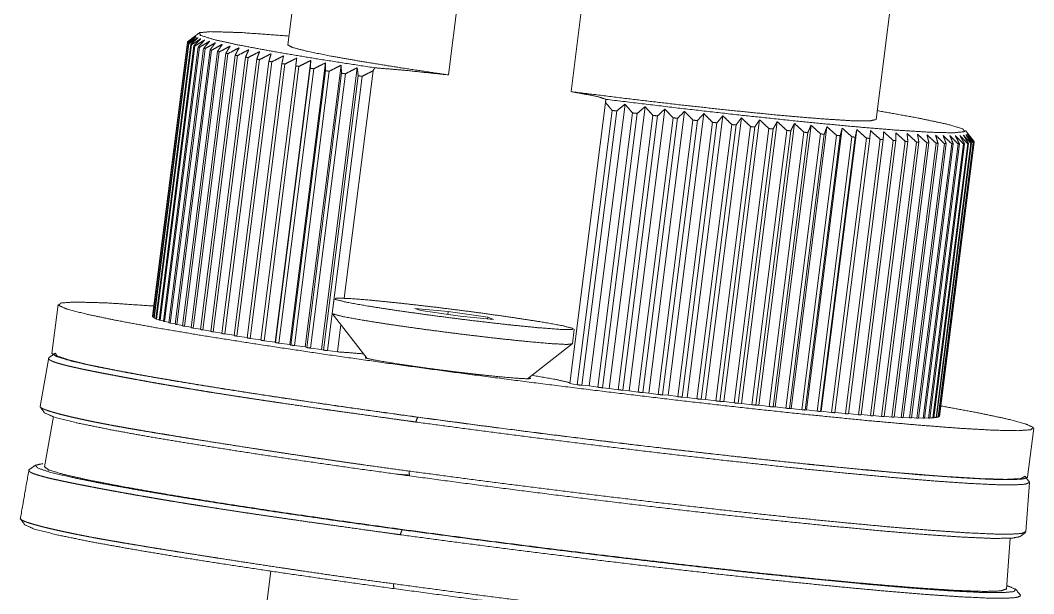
# Paper-space layout 'A3_1' of a CAD drawing. Header units: millimetres. Extents: x 0 to 420, y 0 to 297.
# Drawn here: x 305.02 to 325.53, y 68.9 to 80.5 of the extents above; entities that cross this region are included whole.
import ezdxf

# ---------------------------------------------------------------- set-up
doc = ezdxf.new("R2010")
doc.units = ezdxf.units.MM
doc.layers.add('170', color=7, linetype='Continuous', true_color=0xffffff)

psp = doc.layouts.new('A3_1')

# ---------------------------------------------------------------- linework, layer by layer
at = {"layer": '170', "color": 155, "linetype": 'Continuous', "lineweight": 13}
for p, q in [((311.17, 85.774), (310.438, 80.005)), ((313.689, 79.398), (314.444, 85.346)), ((316.924, 85.008), (316.169, 79.06)), ((322.343, 78.495), (323.075, 84.263)), ((308.634, 80.245), (308.546, 80.176)), ((307.7, 74.513), (308.405, 80.064)), ((308.407, 80.052), (307.703, 74.5)), ((307.706, 74.497), (308.41, 80.048)), ((308.429, 80.034), (307.725, 74.482)), ((307.733, 74.478), (308.438, 80.03)), ((308.473, 80.013), (307.769, 74.462)), ((307.782, 74.456), (308.487, 80.008)), ((308.539, 79.99), (307.835, 74.438)), ((307.853, 74.432), (308.557, 79.984)), ((308.546, 80.176), (308.407, 80.068)), ((308.626, 79.964), (307.922, 74.412)), ((307.945, 74.406), (308.649, 79.958)), ((308.734, 79.935), (308.03, 74.384)), ((308.058, 74.377), (308.762, 79.929)), ((308.864, 79.905), (308.159, 74.353)), ((308.192, 74.345), (308.896, 79.897)), ((309.014, 79.871), (308.309, 74.319)), ((308.346, 74.312), (309.051, 79.863)), ((309.184, 79.836), (308.479, 74.284)), ((308.521, 74.276), (309.225, 79.827)), ((309.373, 79.798), (308.669, 74.246)), ((308.715, 74.237), (309.419, 79.789)), ((309.582, 79.758), (308.878, 74.207)), ((308.928, 74.197), (309.632, 79.749)), ((309.809, 79.717), (309.105, 74.165)), ((309.16, 74.155), (309.864, 79.707)), ((310.055, 79.673), (309.35, 74.122)), ((309.409, 74.111), (310.113, 79.663)), ((310.317, 79.628), (309.613, 74.076)), ((309.676, 74.066), (310.38, 79.618)), ((310.597, 79.581), (309.892, 74.03)), ((310.179, 73.99), (310.903, 79.691)), ((310.478, 73.942), (311.202, 79.643)), ((310.791, 73.893), (311.515, 79.593)), ((309.958, 74.019), (310.663, 79.571)), ((310.892, 79.533), (310.187, 73.981)), ((310.257, 73.97), (310.961, 79.522)), ((311.202, 79.484), (310.497, 73.932)), ((310.57, 73.92), (311.275, 79.472)), ((311.526, 79.433), (310.822, 73.881)), ((310.898, 73.869), (311.602, 79.421)), ((311.118, 73.842), (311.841, 79.543)), ((311.863, 79.381), (311.159, 73.829)), ((311.238, 73.818), (311.943, 79.369)), ((312.162, 79.483), (311.578, 74.879)), ((316.143, 73.152), (316.865, 78.842)), ((316.537, 73.104), (317.261, 78.805)), ((316.943, 73.055), (317.666, 78.755)), ((316.999, 78.68), (316.295, 73.128)), ((316.39, 73.117), (317.094, 78.669)), ((317.413, 78.629), (316.709, 73.078)), ((316.804, 73.066), (317.508, 78.618)), ((317.825, 78.58), (317.121, 73.028)), ((317.214, 73.017), (317.919, 78.568)), ((317.344, 73.007), (318.067, 78.707)), ((317.741, 72.96), (318.464, 78.661)), ((318.132, 72.915), (318.856, 78.615)), ((318.517, 72.871), (319.24, 78.572)), ((318.233, 78.531), (317.528, 72.979)), ((317.621, 72.968), (318.325, 78.52)), ((318.635, 78.484), (317.931, 72.932)), ((318.022, 72.922), (318.726, 78.474)), ((319.031, 78.439), (318.327, 72.887)), ((318.417, 72.877), (319.121, 78.429)), ((319.42, 78.395), (318.716, 72.843)), ((318.804, 72.833), (319.508, 78.385)), ((318.893, 72.829), (319.617, 78.53)), ((319.801, 78.353), (319.096, 72.801)), ((319.182, 72.792), (319.887, 78.344)), ((319.261, 72.789), (319.985, 78.49)), ((319.619, 72.751), (320.342, 78.452)), ((319.966, 72.715), (320.69, 78.416)), ((320.302, 72.681), (321.025, 78.382)), ((320.624, 72.65), (321.347, 78.35)), ((320.172, 78.313), (319.468, 72.761)), ((319.551, 72.752), (320.256, 78.304)), ((320.533, 78.275), (319.828, 72.723)), ((319.909, 72.715), (320.614, 78.266)), ((320.882, 78.239), (320.178, 72.687)), ((320.256, 72.679), (320.96, 78.231)), ((321.219, 78.205), (320.515, 72.653)), ((320.59, 72.646), (321.294, 78.198)), ((321.543, 78.174), (320.838, 72.622)), ((320.91, 72.615), (321.615, 78.167)), ((320.933, 72.62), (321.656, 78.321)), ((321.852, 78.145), (321.148, 72.593)), ((321.216, 72.587), (321.921, 78.139)), ((321.228, 72.593), (321.951, 78.294)), ((324.323, 78.053), (324.15, 78.276)), ((322.146, 78.118), (321.442, 72.567)), ((321.507, 72.561), (322.212, 78.113)), ((322.425, 78.095), (321.721, 72.543)), ((321.782, 72.538), (322.486, 78.089)), ((322.687, 78.073), (321.983, 72.521)), ((322.04, 72.517), (322.744, 78.069)), ((322.932, 78.055), (322.227, 72.503)), ((322.281, 72.499), (322.985, 78.051)), ((323.158, 78.039), (322.454, 72.487)), ((322.503, 72.484), (323.207, 78.035)), ((323.366, 78.026), (322.662, 72.474)), ((322.707, 72.471), (323.411, 78.023)), ((323.555, 78.015), (322.851, 72.464)), ((322.891, 72.462), (323.595, 78.013)), ((323.724, 78.008), (323.02, 72.456)), ((323.056, 72.455), (323.76, 78.007)), ((323.873, 78.003), (323.169, 72.451)), ((323.2, 72.451), (323.904, 78.003)), ((324.001, 78.002), (323.297, 72.45)), ((323.323, 72.45), (324.028, 78.002)), ((324.109, 78.003), (323.404, 72.451)), ((323.426, 72.452), (324.13, 78.003)), ((324.195, 78.007), (323.491, 72.455)), ((323.507, 72.456), (324.212, 78.008)), ((324.26, 78.014), (323.555, 72.462)), ((323.567, 72.464), (324.271, 78.016)), ((324.303, 78.023), (323.598, 72.472)), ((323.605, 72.474), (324.31, 78.026)), ((324.324, 78.036), (323.62, 72.484)), ((323.622, 72.488), (324.326, 78.039)), ((324.324, 78.051), (324.323, 78.044)), ((311.374, 74.87), (311.336, 74.572)), ((305.79, 74.752), (305.664, 73.761)), ((313.127, 74.628), (313.008, 74.674)), ((313.008, 74.674), (313.685, 74.608)), ((307.704, 74.512), (307.7, 74.513)), ((307.726, 74.493), (307.706, 74.497)), ((307.77, 74.472), (307.733, 74.478)), ((307.836, 74.448), (307.782, 74.456)), ((311.337, 74.569), (312.043, 73.66)), ((313.923, 74.515), (313.127, 74.628)), ((313.678, 74.55), (313.685, 74.608)), ((313.685, 74.608), (314.482, 74.495)), ((314.601, 74.449), (313.923, 74.515)), ((314.477, 74.461), (314.482, 74.495)), ((314.482, 74.495), (314.601, 74.449)), ((307.923, 74.422), (307.853, 74.432)), ((308.031, 74.393), (307.945, 74.406)), ((308.16, 74.362), (308.058, 74.377)), ((308.192, 74.345), (308.31, 74.328)), ((308.346, 74.312), (308.48, 74.292)), ((308.521, 74.276), (308.67, 74.255)), ((311.51, 74.346), (311.44, 73.793)), ((316.197, 73.956), (316.235, 74.253)), ((308.715, 74.237), (308.879, 74.215)), ((308.928, 74.197), (309.106, 74.173)), ((309.16, 74.155), (309.351, 74.129)), ((309.409, 74.111), (309.614, 74.084)), ((309.676, 74.066), (309.893, 74.037)), ((309.958, 74.019), (310.179, 73.99)), ((310.187, 73.981), (310.179, 73.99)), ((310.478, 73.942), (310.257, 73.97)), ((310.497, 73.932), (310.478, 73.942)), ((310.791, 73.893), (310.57, 73.92)), ((310.822, 73.881), (310.791, 73.893)), ((311.118, 73.842), (310.898, 73.869)), ((311.159, 73.829), (311.118, 73.842)), ((315.285, 73.248), (316.195, 73.953)), ((305.599, 73.68), (305.425, 72.688)), ((311.44, 73.793), (311.238, 73.818)), ((316.295, 73.128), (316.143, 73.152)), ((316.537, 73.104), (316.39, 73.117)), ((316.709, 73.078), (316.537, 73.104)), ((316.943, 73.055), (316.804, 73.066)), ((317.121, 73.028), (316.943, 73.055)), ((317.344, 73.007), (317.214, 73.017)), ((317.528, 72.979), (317.344, 73.007)), ((317.741, 72.96), (317.621, 72.968)), ((317.741, 72.96), (317.931, 72.932)), ((318.132, 72.915), (318.022, 72.922)), ((318.132, 72.915), (318.327, 72.887)), ((318.417, 72.877), (318.517, 72.871)), ((318.517, 72.871), (318.716, 72.843)), ((318.804, 72.833), (318.893, 72.829)), ((318.893, 72.829), (319.096, 72.801)), ((305.425, 72.688), (305.423, 72.678)), ((319.182, 72.792), (319.261, 72.789)), ((319.261, 72.789), (319.468, 72.761)), ((319.551, 72.752), (319.619, 72.751)), ((319.619, 72.751), (319.828, 72.723)), ((319.909, 72.715), (319.966, 72.715)), ((319.966, 72.715), (320.178, 72.687)), ((320.256, 72.679), (320.302, 72.681)), ((320.302, 72.681), (320.515, 72.653)), ((320.59, 72.646), (320.624, 72.65)), ((320.624, 72.65), (320.838, 72.622)), ((320.91, 72.615), (320.933, 72.62)), ((320.933, 72.62), (321.148, 72.593)), ((305.693, 72.484), (305.514, 71.465)), ((321.216, 72.587), (321.228, 72.593)), ((321.442, 72.567), (321.228, 72.593)), ((321.721, 72.543), (321.508, 72.569)), ((321.983, 72.521), (321.783, 72.546)), ((322.227, 72.503), (322.041, 72.525)), ((322.454, 72.487), (322.282, 72.507)), ((322.662, 72.474), (322.504, 72.492)), ((322.851, 72.464), (322.708, 72.48)), ((323.02, 72.456), (322.892, 72.47)), ((323.169, 72.451), (323.057, 72.464)), ((323.297, 72.45), (323.201, 72.46)), ((323.404, 72.451), (323.325, 72.459)), ((323.491, 72.455), (323.427, 72.461)), ((323.555, 72.462), (323.509, 72.466)), ((323.598, 72.472), (323.568, 72.474)), ((323.62, 72.484), (323.607, 72.485)), ((325.406, 71.256), (325.532, 72.248)), ((325.37, 70.153), (325.448, 71.151)), ((325.255, 70.054), (325.362, 70.141)), ((324.978, 68.994), (325.058, 70.02)), ((310.095, 69.356), (309.946, 68.181))]:
    psp.add_line(p, q, dxfattribs=at)
for points, knots in [([(308.405, 80.064), (308.488, 80.127), (308.572, 80.188)], [0, 0, 0.50051, 1, 1]), ([(308.572, 80.188), (308.489, 80.121), (308.407, 80.052)], [0, 0, 0.499507, 1, 1]), ([(308.877, 80.274), (308.649, 80.252), (308.67, 80.199), (308.937, 80.115), (309.444, 80.003), (310.172, 79.867), (311.1, 79.712), (312.197, 79.542)], [0, 0, 0.058935, 0.073715, 0.146058, 0.279775, 0.470962, 0.713612, 1, 1]), ([(310.461, 80.185), (309.497, 80.255), (308.877, 80.274)], [0, 0, 0.608973, 1, 1]), ([(308.407, 80.068), (308.406, 80.066), (308.405, 80.064)], [0, 0, 0.514489, 1, 1]), ([(308.407, 80.052), (308.409, 80.05), (308.41, 80.048)], [0, 0, 0.479085, 1, 1]), ([(308.41, 80.048), (308.498, 80.11), (308.586, 80.171)], [0, 0, 0.500442, 1, 1]), ([(308.586, 80.171), (308.508, 80.103), (308.429, 80.034)], [0, 0, 0.499464, 1, 1]), ([(308.429, 80.034), (308.433, 80.032), (308.438, 80.03)], [0, 0, 0.484674, 1, 1]), ([(308.438, 80.03), (308.529, 80.091), (308.621, 80.152)], [0, 0, 0.500364, 1, 1]), ([(308.621, 80.152), (308.547, 80.083), (308.473, 80.013)], [0, 0, 0.499407, 1, 1]), ([(308.473, 80.013), (308.48, 80.011), (308.487, 80.008)], [0, 0, 0.490654, 1, 1]), ([(308.487, 80.008), (308.582, 80.069), (308.678, 80.13)], [0, 0, 0.500331, 1, 1]), ([(308.678, 80.13), (308.608, 80.06), (308.539, 79.99)], [0, 0, 0.499317, 1, 1]), ([(308.539, 79.99), (308.548, 79.987), (308.557, 79.984)], [0, 0, 0.492988, 1, 1]), ([(308.557, 79.984), (308.656, 80.045), (308.755, 80.105)], [0, 0, 0.500297, 1, 1]), ([(308.755, 80.105), (308.691, 80.035), (308.626, 79.964)], [0, 0, 0.499129, 1, 1]), ([(308.649, 79.958), (308.751, 80.018), (308.854, 80.078)], [0, 0, 0.50023, 1, 1]), ([(308.854, 80.078), (308.794, 80.007), (308.735, 79.935)], [0, 0, 0.499091, 1, 1]), ([(308.762, 79.929), (308.867, 79.989), (308.973, 80.049)], [0, 0, 0.500137, 1, 1]), ([(308.973, 80.049), (308.918, 79.977), (308.864, 79.905)], [0, 0, 0.499, 1, 1]), ([(308.896, 79.897), (309.004, 79.957), (309.112, 80.017)], [0, 0, 0.500185, 1, 1]), ([(309.112, 80.017), (309.063, 79.944), (309.014, 79.871)], [0, 0, 0.498897, 1, 1]), ([(309.051, 79.863), (309.161, 79.924), (309.272, 79.983)], [0, 0, 0.500096, 1, 1]), ([(309.272, 79.983), (309.228, 79.91), (309.184, 79.836)], [0, 0, 0.498803, 1, 1]), ([(313.689, 79.398), (312.764, 79.536), (311.962, 79.665), (311.309, 79.78), (310.827, 79.877), (310.534, 79.953), (310.438, 80.005)], [0, 0, 0.282242, 0.527515, 0.727569, 0.875719, 0.96716, 1, 1]), ([(308.626, 79.964), (308.638, 79.961), (308.649, 79.958)], [0, 0, 0.494801, 1, 1]), ([(308.735, 79.935), (308.748, 79.932), (308.762, 79.929)], [0, 0, 0.495331, 1, 1]), ([(308.864, 79.905), (308.88, 79.901), (308.896, 79.897)], [0, 0, 0.496268, 1, 1]), ([(309.014, 79.871), (309.032, 79.867), (309.051, 79.863)], [0, 0, 0.496723, 1, 1]), ([(309.184, 79.836), (309.204, 79.832), (309.225, 79.827)], [0, 0, 0.496832, 1, 1]), ([(309.225, 79.827), (309.338, 79.887), (309.451, 79.947)], [0, 0, 0.500082, 1, 1]), ([(309.451, 79.947), (309.412, 79.873), (309.373, 79.798)], [0, 0, 0.498678, 1, 1]), ([(309.419, 79.789), (309.534, 79.849), (309.649, 79.909)], [0, 0, 0.500031, 1, 1]), ([(309.649, 79.909), (309.615, 79.834), (309.582, 79.758)], [0, 0, 0.498619, 1, 1]), ([(309.632, 79.749), (309.749, 79.809), (309.865, 79.869)], [0, 0, 0.499993, 1, 1]), ([(309.865, 79.869), (309.837, 79.793), (309.809, 79.717)], [0, 0, 0.498545, 1, 1]), ([(309.864, 79.707), (309.982, 79.767), (310.099, 79.827)], [0, 0, 0.499987, 1, 1]), ([(310.099, 79.827), (310.077, 79.75), (310.055, 79.673)], [0, 0, 0.498441, 1, 1]), ([(310.113, 79.663), (310.232, 79.723), (310.351, 79.783)], [0, 0, 0.500022, 1, 1]), ([(310.38, 79.618), (310.499, 79.678), (310.619, 79.738)], [0, 0, 0.499981, 1, 1]), ([(310.663, 79.571), (310.783, 79.631), (310.903, 79.691)], [0, 0, 0.49995, 1, 1]), ([(310.961, 79.522), (311.081, 79.583), (311.202, 79.643)], [0, 0, 0.499981, 1, 1]), ([(311.202, 79.643), (311.202, 79.563), (311.202, 79.484)], [0, 0, 0.49844, 1, 1]), ([(311.275, 79.472), (311.395, 79.533), (311.515, 79.593)], [0, 0, 0.500014, 1, 1]), ([(311.515, 79.593), (311.52, 79.513), (311.526, 79.433)], [0, 0, 0.498504, 1, 1]), ([(311.602, 79.421), (311.721, 79.482), (311.841, 79.543)], [0, 0, 0.499984, 1, 1]), ([(311.841, 79.543), (311.852, 79.462), (311.863, 79.381)], [0, 0, 0.498571, 1, 1]), ([(311.943, 79.369), (312.053, 79.426), (312.163, 79.483)], [0, 0, 0.500057, 1, 1]), ([(312.162, 79.483), (312.18, 79.512), (312.197, 79.542)], [0, 0, 0.499001, 1, 1]), ([(312.197, 79.542), (312.819, 79.491), (313.689, 79.398)], [0, 0, 0.415874, 1, 1]), ([(316.169, 79.06), (316.705, 78.962), (316.875, 78.904)], [0, 0, 0.751907, 1, 1]), ([(319.406, 78.68), (318.386, 78.791), (317.294, 78.92), (316.169, 79.06)], [0, 0, 0.315005, 0.652358, 1, 1]), ([(316.864, 78.842), (316.932, 78.761), (316.999, 78.68)], [0, 0, 0.499714, 1, 1]), ([(316.875, 78.904), (316.87, 78.873), (316.865, 78.842)], [0, 0, 0.49999, 1, 1]), ([(316.875, 78.904), (318.248, 78.738), (319.562, 78.588), (320.774, 78.46), (321.845, 78.356), (322.742, 78.281), (323.436, 78.238), (323.904, 78.226)], [0, 0, 0.195791, 0.382947, 0.555492, 0.707907, 0.835331, 0.933722, 1, 1]), ([(317.094, 78.669), (317.177, 78.737), (317.261, 78.805)], [0, 0, 0.500554, 1, 1]), ([(317.261, 78.805), (317.337, 78.717), (317.413, 78.629)], [0, 0, 0.499722, 1, 1]), ([(317.508, 78.618), (317.587, 78.687), (317.666, 78.755)], [0, 0, 0.500659, 1, 1]), ([(317.666, 78.755), (317.746, 78.668), (317.825, 78.58)], [0, 0, 0.499763, 1, 1]), ([(317.919, 78.568), (317.993, 78.638), (318.067, 78.707)], [0, 0, 0.500672, 1, 1]), ([(318.067, 78.707), (318.15, 78.619), (318.233, 78.531)], [0, 0, 0.499825, 1, 1]), ([(318.325, 78.52), (318.395, 78.591), (318.464, 78.661)], [0, 0, 0.500792, 1, 1]), ([(318.464, 78.661), (318.55, 78.573), (318.635, 78.484)], [0, 0, 0.499876, 1, 1]), ([(318.726, 78.474), (318.791, 78.545), (318.856, 78.615)], [0, 0, 0.500891, 1, 1]), ([(318.856, 78.615), (318.944, 78.527), (319.031, 78.439)], [0, 0, 0.499902, 1, 1]), ([(319.121, 78.429), (319.181, 78.5), (319.24, 78.572)], [0, 0, 0.501061, 1, 1]), ([(319.24, 78.572), (319.33, 78.484), (319.42, 78.395)], [0, 0, 0.499917, 1, 1]), ([(322.343, 78.495), (322.21, 78.467), (321.829, 78.472), (321.216, 78.511), (320.397, 78.581), (319.406, 78.68)], [0, 0, 0.045975, 0.175232, 0.383628, 0.662488, 1, 1]), ([(323.904, 78.226), (324.137, 78.25), (324.093, 78.309), (323.774, 78.402), (323.191, 78.526), (322.366, 78.675)], [0, 0, 0.112844, 0.148402, 0.308526, 0.595606, 1, 1]), ([(319.508, 78.385), (319.562, 78.458), (319.617, 78.53)], [0, 0, 0.501177, 1, 1]), ([(319.617, 78.53), (319.709, 78.442), (319.801, 78.353)], [0, 0, 0.499953, 1, 1]), ([(319.887, 78.344), (319.936, 78.417), (319.985, 78.49)], [0, 0, 0.501338, 1, 1]), ([(319.985, 78.49), (320.079, 78.402), (320.172, 78.313)], [0, 0, 0.499993, 1, 1]), ([(320.256, 78.304), (320.299, 78.378), (320.342, 78.452)], [0, 0, 0.501451, 1, 1]), ([(320.342, 78.452), (320.438, 78.364), (320.533, 78.275)], [0, 0, 0.49998, 1, 1]), ([(320.614, 78.266), (320.652, 78.341), (320.69, 78.416)], [0, 0, 0.501499, 1, 1]), ([(320.69, 78.416), (320.786, 78.328), (320.882, 78.239)], [0, 0, 0.499951, 1, 1]), ([(320.96, 78.231), (320.993, 78.307), (321.025, 78.382)], [0, 0, 0.501597, 1, 1]), ([(321.025, 78.382), (321.122, 78.294), (321.219, 78.205)], [0, 0, 0.499964, 1, 1]), ([(321.294, 78.198), (321.321, 78.274), (321.347, 78.35)], [0, 0, 0.501672, 1, 1]), ([(321.347, 78.35), (321.445, 78.262), (321.543, 78.174)], [0, 0, 0.49999, 1, 1]), ([(321.615, 78.167), (321.636, 78.244), (321.656, 78.321)], [0, 0, 0.501786, 1, 1]), ([(321.656, 78.321), (321.754, 78.233), (321.852, 78.145)], [0, 0, 0.499986, 1, 1]), ([(321.951, 78.294), (322.049, 78.206), (322.146, 78.118)], [0, 0, 0.50003, 1, 1]), ([(322.23, 78.27), (322.328, 78.182), (322.425, 78.095)], [0, 0, 0.499964, 1, 1]), ([(322.486, 78.089), (322.49, 78.169), (322.493, 78.248)], [0, 0, 0.501809, 1, 1]), ([(322.493, 78.248), (322.59, 78.161), (322.687, 78.073)], [0, 0, 0.500021, 1, 1]), ([(322.74, 78.228), (322.836, 78.142), (322.932, 78.055)], [0, 0, 0.499952, 1, 1]), ([(322.744, 78.069), (322.742, 78.149), (322.74, 78.228)], [0, 0, 0.501766, 1, 1]), ([(322.969, 78.212), (323.064, 78.126), (323.158, 78.039)], [0, 0, 0.500005, 1, 1]), ([(322.985, 78.051), (322.977, 78.132), (322.969, 78.212)], [0, 0, 0.501692, 1, 1]), ([(323.18, 78.198), (323.273, 78.112), (323.366, 78.026)], [0, 0, 0.499961, 1, 1]), ([(323.207, 78.035), (323.194, 78.117), (323.18, 78.198)], [0, 0, 0.501601, 1, 1]), ([(323.372, 78.187), (323.464, 78.101), (323.555, 78.015)], [0, 0, 0.499892, 1, 1]), ([(323.411, 78.023), (323.392, 78.105), (323.372, 78.187)], [0, 0, 0.5015, 1, 1]), ([(323.546, 78.179), (323.635, 78.093), (323.724, 78.008)], [0, 0, 0.49994, 1, 1]), ([(323.595, 78.013), (323.571, 78.096), (323.546, 78.179)], [0, 0, 0.501375, 1, 1]), ([(323.699, 78.173), (323.786, 78.088), (323.873, 78.003)], [0, 0, 0.499888, 1, 1]), ([(323.76, 78.007), (323.73, 78.09), (323.699, 78.173)], [0, 0, 0.501299, 1, 1]), ([(323.833, 78.17), (323.917, 78.086), (324.001, 78.002)], [0, 0, 0.49987, 1, 1]), ([(323.904, 78.003), (323.869, 78.087), (323.833, 78.17)], [0, 0, 0.501129, 1, 1]), ([(323.946, 78.17), (324.027, 78.087), (324.109, 78.003)], [0, 0, 0.499787, 1, 1]), ([(324.028, 78.002), (323.987, 78.086), (323.946, 78.17)], [0, 0, 0.501025, 1, 1]), ([(324.038, 78.173), (324.117, 78.09), (324.195, 78.007)], [0, 0, 0.499784, 1, 1]), ([(324.13, 78.003), (324.084, 78.089), (324.038, 78.173)], [0, 0, 0.500889, 1, 1]), ([(324.11, 78.179), (324.185, 78.097), (324.26, 78.014)], [0, 0, 0.499701, 1, 1]), ([(324.212, 78.008), (324.161, 78.094), (324.11, 78.179)], [0, 0, 0.500783, 1, 1]), ([(324.16, 78.188), (324.232, 78.106), (324.303, 78.023)], [0, 0, 0.499648, 1, 1]), ([(324.271, 78.016), (324.216, 78.102), (324.16, 78.188)], [0, 0, 0.500699, 1, 1]), ([(324.189, 78.199), (324.257, 78.118), (324.324, 78.036)], [0, 0, 0.499545, 1, 1]), ([(324.31, 78.026), (324.249, 78.113), (324.189, 78.199)], [0, 0, 0.500624, 1, 1]), ([(324.196, 78.213), (324.26, 78.132), (324.324, 78.051)], [0, 0, 0.499488, 1, 1]), ([(324.326, 78.039), (324.261, 78.126), (324.196, 78.213)], [0, 0, 0.500509, 1, 1]), ([(323.555, 78.015), (323.575, 78.014), (323.595, 78.013)], [0, 0, 0.503079, 1, 1]), ([(323.724, 78.008), (323.742, 78.007), (323.76, 78.007)], [0, 0, 0.503758, 1, 1]), ([(323.873, 78.003), (323.889, 78.003), (323.904, 78.003)], [0, 0, 0.504646, 1, 1]), ([(324.001, 78.002), (324.015, 78.002), (324.028, 78.002)], [0, 0, 0.505468, 1, 1]), ([(324.109, 78.003), (324.12, 78.003), (324.13, 78.003)], [0, 0, 0.506656, 1, 1]), ([(324.195, 78.007), (324.203, 78.007), (324.212, 78.008)], [0, 0, 0.509127, 1, 1]), ([(324.26, 78.014), (324.266, 78.015), (324.271, 78.016)], [0, 0, 0.511726, 1, 1]), ([(324.303, 78.023), (324.306, 78.025), (324.31, 78.026)], [0, 0, 0.51757, 1, 1]), ([(324.324, 78.036), (324.325, 78.038), (324.326, 78.039)], [0, 0, 0.514489, 1, 1]), ([(316.211, 74.269), (315.99, 74.324), (315.554, 74.402), (314.947, 74.495), (314.228, 74.596), (313.468, 74.692), (312.74, 74.776), (312.117, 74.839), (311.659, 74.875), (311.411, 74.88), (311.397, 74.854)], [0, 0, 0.046897, 0.137742, 0.26378, 0.412714, 0.569987, 0.720231, 0.84876, 0.943031, 0.993935, 1, 1]), ([(306.107, 74.802), (305.844, 74.782), (305.8, 74.733), (305.976, 74.657), (306.369, 74.555), (306.97, 74.43), (307.764, 74.283), (308.735, 74.119), (309.861, 73.942), (311.116, 73.754), (312.473, 73.561), (313.901, 73.367), (315.368, 73.175), (316.842, 72.991), (318.289, 72.818), (319.678, 72.66), (320.977, 72.521), (322.157, 72.404), (323.192, 72.312), (324.059, 72.245), (324.738, 72.207), (325.215, 72.198)], [0, 0, 0.013238, 0.016519, 0.026162, 0.046523, 0.077295, 0.117828, 0.167228, 0.224401, 0.288074, 0.356828, 0.429132, 0.503371, 0.577889, 0.651024, 0.721146, 0.78669, 0.846194, 0.898336, 0.941954, 0.976088, 1, 1]), ([(307.742, 74.72), (306.759, 74.785), (306.107, 74.802)], [0, 0, 0.601327, 1, 1]), ([(311.397, 74.854), (311.619, 74.799), (312.055, 74.721), (312.662, 74.627), (313.381, 74.527), (314.141, 74.43), (314.869, 74.346), (315.492, 74.283), (315.95, 74.248), (316.198, 74.243), (316.211, 74.269)], [0, 0, 0.046901, 0.137746, 0.263784, 0.412714, 0.569991, 0.720235, 0.84876, 0.943031, 0.993935, 1, 1]), ([(307.706, 74.497), (307.704, 74.499), (307.703, 74.5)], [0, 0, 0.520915, 1, 1]), ([(307.733, 74.478), (307.729, 74.48), (307.725, 74.482)], [0, 0, 0.513659, 1, 1]), ([(307.782, 74.456), (307.775, 74.459), (307.769, 74.462)], [0, 0, 0.510643, 1, 1]), ([(311.36, 74.557), (311.342, 74.565), (311.336, 74.572)], [0, 0, 0.690224, 1, 1]), ([(316.197, 73.956), (316.085, 73.943), (315.767, 73.96), (315.27, 74.003), (314.639, 74.07), (313.93, 74.154), (313.206, 74.248), (312.533, 74.343), (311.969, 74.432), (311.566, 74.505), (311.36, 74.557)], [0, 0, 0.023026, 0.088371, 0.190571, 0.320575, 0.466808, 0.61625, 0.755582, 0.872401, 0.95633, 1, 1]), ([(307.853, 74.432), (307.844, 74.435), (307.835, 74.438)], [0, 0, 0.507012, 1, 1]), ([(307.945, 74.406), (307.933, 74.409), (307.922, 74.412)], [0, 0, 0.506036, 1, 1]), ([(308.058, 74.377), (308.044, 74.38), (308.03, 74.384)], [0, 0, 0.504669, 1, 1]), ([(308.192, 74.345), (308.175, 74.349), (308.159, 74.353)], [0, 0, 0.504336, 1, 1]), ([(308.346, 74.312), (308.328, 74.316), (308.309, 74.319)], [0, 0, 0.50353, 1, 1]), ([(308.521, 74.276), (308.5, 74.28), (308.479, 74.284)], [0, 0, 0.503168, 1, 1]), ([(313.028, 72.373), (312.91, 72.39), (312.675, 72.422), (312.327, 72.471), (311.87, 72.535), (311.533, 72.582), (311.311, 72.613), (311.201, 72.629), (310.768, 72.691), (310.346, 72.752), (310.139, 72.783), (309.936, 72.813), (309.736, 72.843), (309.54, 72.873), (309.347, 72.903), (309.159, 72.932), (308.974, 72.961), (308.792, 72.99), (308.615, 73.019), (308.442, 73.048), (308.357, 73.062), (308.274, 73.076), (308.191, 73.09), (308.109, 73.104), (307.95, 73.131), (307.795, 73.158), (307.644, 73.184), (307.498, 73.211), (307.357, 73.236), (307.221, 73.261), (307.155, 73.274), (307.09, 73.286), (307.027, 73.298), (306.964, 73.31), (306.844, 73.333), (306.728, 73.355), (306.618, 73.376), (306.513, 73.397), (306.413, 73.417), (306.319, 73.437), (306.274, 73.446), (306.23, 73.455), (306.188, 73.465), (306.147, 73.474), (306.07, 73.491), (305.998, 73.508), (305.965, 73.516), (305.932, 73.524), (305.902, 73.532), (305.872, 73.54), (305.818, 73.555), (305.77, 73.569), (305.748, 73.576), (305.727, 73.583), (305.708, 73.59), (305.69, 73.596), (305.66, 73.609), (305.635, 73.621), (305.625, 73.627), (305.617, 73.633), (305.609, 73.638), (305.604, 73.644), (305.597, 73.654), (305.596, 73.664), (305.597, 73.664)], [0, 0, 0.015723, 0.047016, 0.093474, 0.154474, 0.199514, 0.229162, 0.243851, 0.301694, 0.358069, 0.385671, 0.41284, 0.439571, 0.465813, 0.491559, 0.516813, 0.54157, 0.565829, 0.589557, 0.612731, 0.624111, 0.635343, 0.646428, 0.657357, 0.678764, 0.699564, 0.719759, 0.739342, 0.758291, 0.776582, 0.785485, 0.794217, 0.802774, 0.811157, 0.827404, 0.842958, 0.857819, 0.871979, 0.885424, 0.898137, 0.904221, 0.910116, 0.915825, 0.921345, 0.931816, 0.941536, 0.946115, 0.950505, 0.954706, 0.958719, 0.966172, 0.972854, 0.975907, 0.978769, 0.981436, 0.983913, 0.988294, 0.991924, 0.993463, 0.994827, 0.996017, 0.997045, 0.998671, 0.999952, 1, 1]), ([(305.598, 73.667), (305.602, 73.673), (305.607, 73.677)], [0, 0, 0.519642, 1, 1]), ([(325.089, 71.207), (324.632, 71.215), (323.985, 71.251), (323.161, 71.312), (322.179, 71.399), (321.057, 71.509), (319.821, 71.639), (318.494, 71.788), (317.107, 71.952), (315.686, 72.127), (314.262, 72.311), (312.865, 72.498), (311.523, 72.686), (310.266, 72.87), (309.118, 73.047), (308.104, 73.212), (307.245, 73.362), (306.56, 73.495), (306.061, 73.607), (305.761, 73.697), (305.664, 73.761)], [0, 0, 0.023308, 0.056339, 0.098426, 0.148704, 0.206128, 0.269504, 0.337512, 0.408735, 0.481689, 0.554853, 0.626701, 0.695736, 0.76052, 0.819703, 0.872053, 0.916484, 0.952077, 0.978108, 0.994085, 1, 1]), ([(305.73, 73.768), (305.77, 73.711), (306.008, 73.629), (306.44, 73.525), (307.064, 73.4), (307.788, 73.269), (308.642, 73.126), (309.612, 72.972), (310.683, 72.81), (311.84, 72.643), (313.066, 72.473)], [0, 0, 0.009284, 0.042912, 0.10244, 0.187589, 0.285901, 0.401772, 0.533163, 0.678028, 0.834326, 1, 1]), ([(311.971, 73.752), (311.673, 73.778), (311.44, 73.793)], [0, 0, 0.561513, 1, 1]), ([(315.298, 73.248), (315.017, 73.263), (314.536, 73.308), (313.926, 73.377), (313.277, 73.46), (312.686, 73.545), (312.24, 73.619), (312.006, 73.67), (312.017, 73.693)], [0, 0, 0.084079, 0.228503, 0.411974, 0.60736, 0.785739, 0.920734, 0.99248, 1, 1]), ([(315.318, 73.274), (315.352, 73.256), (315.298, 73.248)], [0, 0, 0.416104, 1, 1]), ([(316.1, 73.18), (315.841, 73.239), (315.377, 73.32)], [0, 0, 0.360909, 1, 1]), ([(316.144, 73.161), (316.129, 73.17), (316.1, 73.18)], [0, 0, 0.359693, 1, 1]), ([(305.425, 72.691), (305.425, 72.69), (305.425, 72.683)], [0, 0, 0.061896, 1, 1]), ([(305.429, 72.677), (305.433, 72.672), (305.446, 72.662), (305.465, 72.651), (305.477, 72.645), (305.49, 72.639), (305.505, 72.633), (305.521, 72.626), (305.538, 72.62), (305.558, 72.613), (305.578, 72.606), (305.6, 72.598), (305.649, 72.583), (305.703, 72.567), (305.764, 72.55), (305.83, 72.532), (305.865, 72.523), (305.901, 72.514), (305.939, 72.505), (305.979, 72.495), (306.062, 72.475), (306.151, 72.455), (306.245, 72.434), (306.345, 72.412), (306.45, 72.39), (306.561, 72.368), (306.619, 72.357), (306.678, 72.345), (306.738, 72.334), (306.799, 72.322), (306.926, 72.298), (307.057, 72.275), (307.125, 72.263), (307.194, 72.25), (307.264, 72.238), (307.336, 72.226), (307.483, 72.201), (307.634, 72.175), (307.79, 72.149), (307.951, 72.123), (308.116, 72.096), (308.285, 72.068), (308.459, 72.04), (308.637, 72.012), (309.005, 71.954), (309.388, 71.894), (309.786, 71.832), (309.99, 71.8), (310.197, 71.769), (310.407, 71.737), (310.728, 71.689), (310.946, 71.656), (311.056, 71.64), (311.277, 71.607), (311.502, 71.574), (311.728, 71.542), (311.957, 71.509), (312.419, 71.445), (312.89, 71.381)], [0, 0, 0.000879, 0.003051, 0.005942, 0.007666, 0.009582, 0.011689, 0.013991, 0.01648, 0.019166, 0.022044, 0.025113, 0.03183, 0.03931, 0.047554, 0.056561, 0.061355, 0.06634, 0.07151, 0.076865, 0.088128, 0.100132, 0.112873, 0.126352, 0.140553, 0.155468, 0.163189, 0.171085, 0.179147, 0.187379, 0.204347, 0.221992, 0.231066, 0.240312, 0.249723, 0.259298, 0.278926, 0.299188, 0.320058, 0.341514, 0.363555, 0.386185, 0.409402, 0.433167, 0.482248, 0.533388, 0.586479, 0.613705, 0.641333, 0.669356, 0.712132, 0.741147, 0.755793, 0.785336, 0.81521, 0.845376, 0.875797, 0.937391, 1, 1]), ([(325.215, 72.198), (325.476, 72.218), (325.523, 72.265), (325.355, 72.34), (324.976, 72.44), (324.394, 72.562), (323.621, 72.706)], [0, 0, 0.114583, 0.14386, 0.224194, 0.395762, 0.656149, 1, 1]), ([(312.901, 71.283), (311.674, 71.453), (310.513, 71.621), (309.435, 71.784), (308.457, 71.939), (307.595, 72.083), (306.867, 72.214), (306.153, 72.36), (305.701, 72.476), (305.516, 72.559)], [0, 0, 0.165131, 0.321437, 0.466671, 0.5986, 0.714985, 0.813597, 0.910664, 0.972916, 1, 1]), ([(313.066, 72.473), (314.56, 72.274), (316.076, 72.08), (317.58, 71.897), (319.034, 71.728), (320.406, 71.578), (321.661, 71.451), (322.77, 71.348), (323.706, 71.273), (324.448, 71.228), (324.977, 71.213), (325.281, 71.229), (325.352, 71.276)], [0, 0, 0.121777, 0.245359, 0.367805, 0.486197, 0.597715, 0.699706, 0.789742, 0.865686, 0.925747, 0.968525, 0.993116, 1, 1]), ([(322.662, 72.474), (322.684, 72.472), (322.707, 72.471)], [0, 0, 0.502777, 1, 1]), ([(322.851, 72.464), (322.871, 72.463), (322.891, 72.462)], [0, 0, 0.503588, 1, 1]), ([(323.02, 72.456), (323.038, 72.455), (323.056, 72.455)], [0, 0, 0.504048, 1, 1]), ([(323.169, 72.451), (323.184, 72.451), (323.2, 72.451)], [0, 0, 0.503984, 1, 1]), ([(323.297, 72.45), (323.31, 72.45), (323.323, 72.45)], [0, 0, 0.505468, 1, 1]), ([(323.404, 72.451), (323.415, 72.451), (323.426, 72.452)], [0, 0, 0.506663, 1, 1]), ([(323.491, 72.455), (323.499, 72.456), (323.507, 72.456)], [0, 0, 0.507899, 1, 1]), ([(323.555, 72.462), (323.561, 72.463), (323.567, 72.464)], [0, 0, 0.511692, 1, 1]), ([(323.598, 72.472), (323.602, 72.473), (323.605, 72.474)], [0, 0, 0.516286, 1, 1]), ([(323.62, 72.484), (323.621, 72.486), (323.622, 72.488)], [0, 0, 0.514489, 1, 1]), ([(325.448, 71.151), (325.363, 71.115), (325.129, 71.101), (324.759, 71.106), (324.23, 71.131), (323.536, 71.179), (322.682, 71.25), (321.68, 71.344), (320.551, 71.458), (319.328, 71.591), (318.044, 71.738), (316.739, 71.894), (315.448, 72.055), (314.202, 72.216), (313.028, 72.373)], [0, 0, 0.007395, 0.026106, 0.055722, 0.098115, 0.153729, 0.222322, 0.302875, 0.393601, 0.492069, 0.595414, 0.700602, 0.804718, 0.905201, 1, 1]), ([(312.711, 70.093), (312.592, 70.109), (312.355, 70.142), (312.003, 70.191), (311.541, 70.256), (311.2, 70.304), (310.976, 70.335), (310.644, 70.383), (310.427, 70.414), (310.212, 70.445), (310, 70.476), (309.791, 70.507), (309.586, 70.537), (309.384, 70.568), (309.185, 70.598), (308.991, 70.628), (308.8, 70.658), (308.613, 70.687), (308.521, 70.702), (308.43, 70.716), (308.25, 70.746), (308.076, 70.774), (307.99, 70.789), (307.905, 70.803), (307.822, 70.817), (307.739, 70.831), (307.578, 70.858), (307.421, 70.886), (307.344, 70.899), (307.269, 70.913), (307.195, 70.926), (307.121, 70.939), (306.979, 70.965), (306.841, 70.99), (306.774, 71.003), (306.709, 71.015), (306.644, 71.027), (306.581, 71.039), (306.459, 71.062), (306.343, 71.085), (306.286, 71.096), (306.231, 71.107), (306.177, 71.117), (306.125, 71.128), (306.024, 71.148), (305.929, 71.168), (305.839, 71.187), (305.755, 71.205), (305.677, 71.222), (305.604, 71.239), (305.57, 71.248), (305.538, 71.256), (305.507, 71.264), (305.477, 71.272), (305.422, 71.287), (305.373, 71.302), (305.33, 71.316), (305.293, 71.329), (305.262, 71.342), (305.237, 71.354), (305.227, 71.36), (305.218, 71.366), (305.211, 71.372), (305.205, 71.377), (305.198, 71.387), (305.197, 71.397), (305.198, 71.398)], [0, 0, 0.015718, 0.047001, 0.093449, 0.154434, 0.199465, 0.229106, 0.272884, 0.301617, 0.329989, 0.357989, 0.385584, 0.412746, 0.439468, 0.465703, 0.491444, 0.516695, 0.54145, 0.553645, 0.565712, 0.589435, 0.612605, 0.623983, 0.635213, 0.646292, 0.65722, 0.678623, 0.699423, 0.709596, 0.71962, 0.729493, 0.739209, 0.758154, 0.776449, 0.78535, 0.794081, 0.802634, 0.811019, 0.827265, 0.842822, 0.850342, 0.857689, 0.864863, 0.871857, 0.885303, 0.898021, 0.910002, 0.921229, 0.931708, 0.941435, 0.946017, 0.950412, 0.954619, 0.958636, 0.966094, 0.972782, 0.978704, 0.983853, 0.988242, 0.991883, 0.993428, 0.994795, 0.99599, 0.997023, 0.998654, 0.999936, 1, 1]), ([(305.48, 71.532), (305.329, 71.499), (305.376, 71.442), (305.619, 71.36), (306.055, 71.255), (306.68, 71.129), (307.412, 70.997), (308.276, 70.852), (309.257, 70.697), (310.34, 70.533), (311.509, 70.364), (312.75, 70.192)], [0, 0, 0.020114, 0.029809, 0.063087, 0.121196, 0.203864, 0.300207, 0.413755, 0.542515, 0.684479, 0.837642, 1, 1]), ([(312.799, 70.193), (311.442, 70.382), (310.168, 70.567), (309.004, 70.745), (307.975, 70.912), (307.103, 71.065), (306.409, 71.199), (305.906, 71.312), (305.605, 71.401), (305.514, 71.465)], [0, 0, 0.184879, 0.358674, 0.517621, 0.658286, 0.777632, 0.873096, 0.942658, 0.984952, 1, 1]), ([(312.89, 71.381), (314.07, 71.223), (315.321, 71.062), (316.619, 70.9), (317.931, 70.743), (319.22, 70.595), (320.45, 70.462), (321.583, 70.347), (322.591, 70.253), (323.449, 70.182), (324.146, 70.134), (324.678, 70.108), (325.05, 70.103), (325.284, 70.117), (325.37, 70.153)], [0, 0, 0.094799, 0.195283, 0.299398, 0.404587, 0.507931, 0.6064, 0.697126, 0.777678, 0.84627, 0.901886, 0.944278, 0.973894, 0.992605, 1, 1]), ([(312.682, 71.313), (312.733, 71.31), (312.773, 71.307), (312.896, 71.299)], [0, 0, 0.241674, 0.425684, 1, 1]), ([(325.255, 70.054), (325.089, 70.022), (324.708, 70.018), (324.121, 70.043), (323.341, 70.096), (322.385, 70.176), (321.274, 70.282), (320.033, 70.41), (318.69, 70.558), (317.273, 70.724), (315.814, 70.902), (314.346, 71.09), (312.901, 71.283)], [0, 0, 0.013632, 0.044275, 0.091544, 0.154458, 0.23165, 0.321427, 0.421812, 0.530593, 0.645368, 0.763604, 0.882692, 1, 1]), ([(325.406, 71.256), (325.324, 71.222), (325.089, 71.207)], [0, 0, 0.275491, 1, 1]), ([(305.026, 70.424), (305.034, 70.406), (305.048, 70.395), (305.067, 70.384), (305.079, 70.378), (305.092, 70.372), (305.107, 70.366), (305.124, 70.359), (305.161, 70.345), (305.204, 70.331), (305.228, 70.323), (305.253, 70.315), (305.28, 70.307), (305.309, 70.299), (305.37, 70.282), (305.437, 70.264), (305.509, 70.245), (305.588, 70.226), (305.672, 70.206), (305.762, 70.186), (305.857, 70.164), (305.959, 70.143), (306.065, 70.12), (306.177, 70.098), (306.295, 70.075), (306.418, 70.051), (306.546, 70.027), (306.68, 70.003), (306.748, 69.991), (306.818, 69.979), (306.889, 69.966), (306.962, 69.954), (307.11, 69.928), (307.263, 69.903), (307.341, 69.89), (307.502, 69.863), (307.584, 69.849), (307.751, 69.822), (307.923, 69.794), (308.099, 69.766), (308.278, 69.737), (308.651, 69.678), (308.843, 69.648), (309.038, 69.618), (309.44, 69.555), (309.856, 69.492), (310.285, 69.427), (310.504, 69.394), (310.725, 69.361), (311.174, 69.295), (311.631, 69.23), (312.098, 69.165), (312.573, 69.101)], [0, 0, 0.002647, 0.00483, 0.007735, 0.009466, 0.011386, 0.013498, 0.015799, 0.020974, 0.026919, 0.030182, 0.033637, 0.037289, 0.041132, 0.049389, 0.058413, 0.06819, 0.07871, 0.089972, 0.101976, 0.114724, 0.128197, 0.142379, 0.157262, 0.172855, 0.189151, 0.206135, 0.223792, 0.232875, 0.242116, 0.251515, 0.261074, 0.280659, 0.300874, 0.31122, 0.332381, 0.343191, 0.365249, 0.387885, 0.411079, 0.434801, 0.483841, 0.509157, 0.534955, 0.587919, 0.642702, 0.699164, 0.72796, 0.75705, 0.816085, 0.876251, 0.937553, 1, 1]), ([(312.584, 69.002), (311.343, 69.174), (310.169, 69.344), (309.079, 69.509), (308.091, 69.665), (307.22, 69.811), (306.483, 69.944), (305.762, 70.091), (305.304, 70.208), (305.117, 70.293)], [0, 0, 0.16513, 0.321434, 0.466669, 0.598597, 0.714985, 0.813597, 0.910663, 0.972915, 1, 1]), ([(312.75, 70.192), (314.159, 70.004), (315.592, 69.82), (317.017, 69.645), (318.405, 69.483), (319.727, 69.335), (320.957, 69.207), (322.067, 69.099), (323.035, 69.015), (323.841, 68.957), (324.467, 68.925), (324.902, 68.92), (325.135, 68.942), (325.163, 68.991), (324.984, 69.066)], [0, 0, 0.11191, 0.225541, 0.338526, 0.448514, 0.553218, 0.650461, 0.738223, 0.814681, 0.878255, 0.927636, 0.961841, 0.980297, 0.984726, 1, 1]), ([(324.978, 68.994), (324.862, 68.955), (324.524, 68.945), (323.974, 68.964), (323.222, 69.013), (322.286, 69.09), (321.189, 69.192), (319.955, 69.319), (318.613, 69.467), (317.193, 69.632), (315.728, 69.811), (314.252, 69.999), (312.799, 70.193)], [0, 0, 0.010007, 0.037555, 0.082541, 0.144013, 0.220587, 0.310518, 0.411746, 0.521946, 0.638588, 0.758993, 0.880394, 1, 1]), ([(325.268, 68.857), (325.182, 68.821), (324.946, 68.806), (324.572, 68.811), (324.037, 68.837), (323.336, 68.885), (322.472, 68.957), (321.458, 69.052), (320.318, 69.168), (319.081, 69.302), (317.783, 69.45), (316.463, 69.608), (315.158, 69.771), (313.898, 69.934), (312.711, 70.093)], [0, 0, 0.007395, 0.026107, 0.055723, 0.098116, 0.153731, 0.222323, 0.302874, 0.3936, 0.492069, 0.595413, 0.700601, 0.804718, 0.905201, 1, 1]), ([(312.573, 69.101), (313.766, 68.941), (315.031, 68.777), (316.343, 68.614), (317.669, 68.455), (318.973, 68.306), (320.216, 68.171), (321.362, 68.055), (322.38, 67.96), (323.248, 67.888), (323.953, 67.839), (324.49, 67.813), (324.866, 67.808), (325.104, 67.823), (325.19, 67.859)], [0, 0, 0.094799, 0.195281, 0.299398, 0.404587, 0.50793, 0.606398, 0.697126, 0.777677, 0.84627, 0.901884, 0.944277, 0.973893, 0.992604, 1, 1]), ([(325.076, 67.76), (324.907, 67.727), (324.522, 67.723), (323.929, 67.748), (323.14, 67.802), (322.174, 67.883), (321.051, 67.99), (319.796, 68.12), (318.437, 68.27), (317.005, 68.437), (315.53, 68.617), (314.045, 68.807), (312.584, 69.002)], [0, 0, 0.013633, 0.044275, 0.091545, 0.154459, 0.23165, 0.321427, 0.421813, 0.530591, 0.645368, 0.763603, 0.882691, 1, 1])]:
    psp.add_open_spline(points, degree=1, knots=knots, dxfattribs=at)
for points in [[(309.373, 79.798), (309.419, 79.789)], [(310.351, 79.783), (310.317, 79.628)], [(309.582, 79.758), (309.632, 79.749)], [(309.809, 79.717), (309.864, 79.707)], [(310.055, 79.673), (310.113, 79.663)], [(310.317, 79.628), (310.38, 79.618)], [(310.619, 79.738), (310.597, 79.581)], [(310.597, 79.581), (310.663, 79.571)], [(310.903, 79.691), (310.892, 79.533)], [(310.892, 79.533), (310.961, 79.522)], [(311.202, 79.484), (311.275, 79.472)], [(311.526, 79.433), (311.602, 79.421)], [(311.863, 79.381), (311.943, 79.369)], [(316.999, 78.68), (317.094, 78.669)], [(317.413, 78.629), (317.508, 78.618)], [(317.825, 78.58), (317.919, 78.568)], [(318.233, 78.531), (318.325, 78.52)], [(318.635, 78.484), (318.726, 78.474)], [(319.031, 78.439), (319.121, 78.429)], [(319.42, 78.395), (319.508, 78.385)], [(319.801, 78.353), (319.887, 78.344)], [(320.172, 78.313), (320.256, 78.304)], [(320.533, 78.275), (320.614, 78.266)], [(320.882, 78.239), (320.96, 78.231)], [(321.219, 78.205), (321.294, 78.198)], [(321.543, 78.174), (321.615, 78.167)], [(321.852, 78.145), (321.921, 78.139)], [(321.921, 78.139), (321.951, 78.294)], [(322.212, 78.113), (322.23, 78.27)], [(322.146, 78.118), (322.212, 78.113)], [(322.425, 78.095), (322.486, 78.089)], [(322.687, 78.073), (322.744, 78.069)], [(322.932, 78.055), (322.985, 78.051)], [(323.158, 78.039), (323.207, 78.035)], [(323.366, 78.026), (323.411, 78.023)], [(308.715, 74.237), (308.669, 74.246)], [(308.928, 74.197), (308.878, 74.207)], [(309.16, 74.155), (309.105, 74.165)], [(309.409, 74.111), (309.35, 74.122)], [(309.676, 74.066), (309.613, 74.076)], [(309.958, 74.019), (309.892, 74.03)], [(310.257, 73.97), (310.187, 73.981)], [(310.57, 73.92), (310.497, 73.932)], [(310.898, 73.869), (310.822, 73.881)], [(311.238, 73.818), (311.159, 73.829)], [(305.73, 73.768), (305.602, 73.674)], [(316.39, 73.117), (316.295, 73.128)], [(316.804, 73.066), (316.709, 73.078)], [(317.214, 73.017), (317.121, 73.028)], [(317.621, 72.968), (317.528, 72.979)], [(318.022, 72.922), (317.931, 72.932)], [(318.417, 72.877), (318.327, 72.887)], [(318.804, 72.833), (318.716, 72.843)], [(305.426, 72.681), (305.516, 72.559)], [(319.182, 72.792), (319.096, 72.801)], [(319.551, 72.752), (319.468, 72.761)], [(319.909, 72.715), (319.828, 72.723)], [(320.256, 72.679), (320.178, 72.687)], [(320.59, 72.646), (320.515, 72.653)], [(320.91, 72.615), (320.838, 72.622)], [(313.066, 72.473), (313.028, 72.373)], [(321.216, 72.587), (321.148, 72.593)], [(321.507, 72.561), (321.442, 72.567)], [(321.782, 72.538), (321.721, 72.543)], [(322.04, 72.517), (321.983, 72.521)], [(322.281, 72.499), (322.227, 72.503)], [(322.503, 72.484), (322.454, 72.487)], [(305.2, 71.412), (305.024, 70.41)], [(305.331, 71.501), (305.203, 71.407)], [(312.89, 71.381), (312.901, 71.283)], [(325.444, 71.163), (325.352, 71.276)], [(305.027, 70.415), (305.117, 70.293)], [(312.75, 70.192), (312.711, 70.093)], [(312.573, 69.101), (312.584, 69.002)], [(325.264, 68.869), (325.172, 68.982)]]:
    psp.add_open_spline(points, degree=1, dxfattribs=at)

doc.saveas('drawing.dxf')
